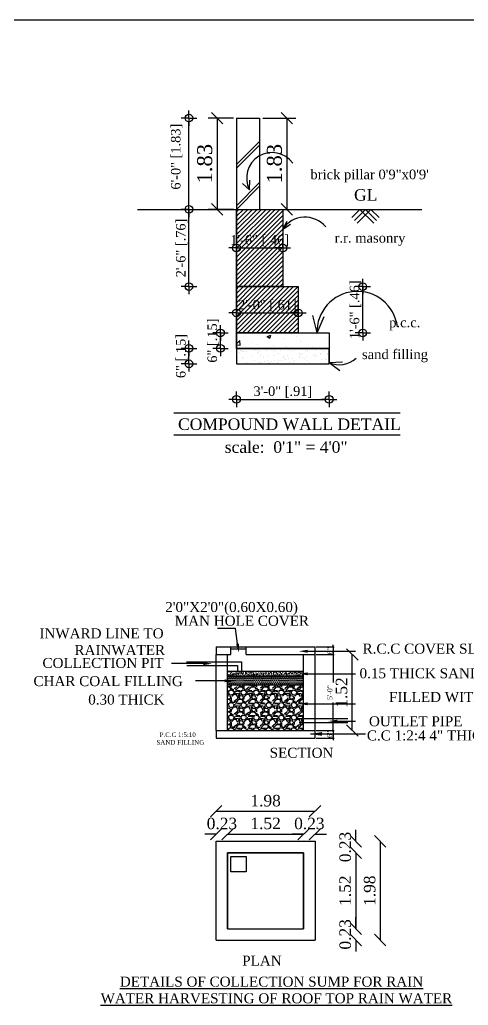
# Model space of a CAD drawing. Header units: metres. Extents: x 2 to 142, y 1 to 82.
# Drawn here: x 31.7 to 40.67, y 62.39 to 82.11 of the extents above; entities that cross this region are included whole.
import ezdxf
from ezdxf import colors
from ezdxf.entities.mleader import LeaderData, LeaderLine
from ezdxf.enums import TextEntityAlignment as Align
from ezdxf.math import Vec2, Vec3

# ---------------------------------------------------------------- set-up
doc = ezdxf.new("R2010")
doc.units = ezdxf.units.M
doc.header["$MEASUREMENT"] = 0
doc.layers.add('COMPOUNDWALL', color=1, linetype='Continuous', lineweight=30)
doc.layers.add('RWH', color=130, linetype='Continuous', lineweight=30)
doc.styles.get("Standard").update_dxf_attribs({"font": 'BOOKOS.TTF'})
doc.dimstyles.new('M', dxfattribs={"dimtxt": 0.3, "dimasz": 0.23, "dimexe": 0.18, "dimexo": 0.0625, "dimgap": 0.09, "dimtad": 1, "dimzin": 0, "dimdsep": 46, "dimtxsty": 'Standard', "dimblk": 'OBLIQUE', "dimcen": 0.09, "dimclrd": 256, "dimclre": 256, "dimclrt": 256, "dimadec": 0, "dimazin": 0, "dimtfac": 1, "dimtix": 1, "dimtofl": 0, "dimtmove": 0, "dimatfit": 3, "dimfxl": 0, "dimtolj": 1, "dimtzin": 0, "dimarcsym": 0})
doc.dimstyles.get("Standard").update_dxf_attribs({"dimtxt": 0.23, "dimasz": 0.23, "dimexe": 0.18, "dimexo": 0.0625, "dimgap": 0.09, "dimtad": 1, "dimzin": 0, "dimdsep": 46, "dimtxsty": 'Standard', "dimblk": 'OBLIQUE', "dimcen": 0.09, "dimse1": 1, "dimse2": 1, "dimclrd": 256, "dimclre": 256, "dimclrt": 256, "dimadec": 0, "dimazin": 0, "dimtfac": 1, "dimtix": 1, "dimtofl": 0, "dimtmove": 0, "dimatfit": 3, "dimfxl": 0, "dimtolj": 1, "dimtzin": 0, "dimarcsym": 0})

# ---------------------------------------------------------------- blocks, each defined once
blk = doc.blocks.new('_Oblique')
at = {"color": 0, "linetype": 'ByBlock', "lineweight": -2}
blk.add_line((-0.5, -0.5), (0.5, 0.5), dxfattribs=at)
blk = doc.blocks.new('*D9')
at = {"layer": 'COMPOUNDWALL', "color": 1, "lineweight": -2}
for p, q in [((36.56, 80.143), (37.219, 80.143)), ((37.039, 80.143), (37.039, 78.316)), ((36.56, 78.316), (37.219, 78.316))]:
    blk.add_line(p, q, dxfattribs=at)
at = {"layer": 'Defpoints', "color": 0}
for p in [(36.497, 80.143, -1404.581), (36.497, 78.316, -1404.581), (37.039, 78.316)]:
    blk.add_point(p, dxfattribs=at)
at = {"layer": 'COMPOUNDWALL', "color": 1, "lineweight": -2, "xscale": 0.23, "yscale": 0.23, "zscale": 0.23}
for p, rotation in [((37.039, 80.143), 90), ((37.039, 78.316), 270)]:
    blk.add_blockref('_Oblique', p, dxfattribs=dict(at, rotation=rotation))
at = {"layer": 'COMPOUNDWALL', "color": 1, "insert": (36.794, 79.23), "char_height": 0.3, "attachment_point": 5, "rotation": 90}
blk.add_mtext('\\A1;1.83', dxfattribs=at)
blk = doc.blocks.new('*D2')
at = {"layer": 'COMPOUNDWALL', "color": 2, "lineweight": -2}
for p, q in [((35.971, 80.143), (35.466, 80.143)), ((35.646, 80.143), (35.646, 78.316)), ((35.971, 78.316), (35.466, 78.316))]:
    blk.add_line(p, q, dxfattribs=at)
at = {"layer": 'Defpoints', "color": 0}
for p in [(36.033, 80.143, -1404.581), (35.646, 78.316), (36.033, 78.316, -1404.581)]:
    blk.add_point(p, dxfattribs=at)
at = {"layer": 'COMPOUNDWALL', "color": 2, "lineweight": -2, "xscale": 0.23, "yscale": 0.23, "zscale": 0.23}
for p, rotation in [((35.646, 80.143), 90), ((35.646, 78.316), 270)]:
    blk.add_blockref('_Oblique', p, dxfattribs=dict(at, rotation=rotation))
at = {"layer": 'COMPOUNDWALL', "color": 2, "insert": (35.4, 79.23), "char_height": 0.3, "attachment_point": 5, "rotation": 90}
blk.add_mtext('\\A1;1.83', dxfattribs=at)
blk = doc.blocks.new('*D5')
at = {"layer": 'Defpoints', "color": 0}
for p in [(37.376, 69.408), (38.35, 69.408), (37.376, 67.884)]:
    blk.add_point(p, dxfattribs=at)
at = {"layer": 'RWH', "lineweight": -2}
blk.add_line((38.35, 67.884), (38.35, 69.408), dxfattribs=at)
at = {"layer": 'RWH', "lineweight": -2, "xscale": 0.23, "yscale": 0.23, "zscale": 0.23}
for p, rotation in [((38.35, 69.408), 90), ((38.35, 67.884), 270)]:
    blk.add_blockref('_Oblique', p, dxfattribs=dict(at, rotation=rotation))
at = {"layer": 'RWH', "color": 130, "insert": (38.136, 68.646), "char_height": 0.23, "attachment_point": 5, "rotation": 90}
blk.add_mtext('\\A1;1.52', dxfattribs=at)
blk = doc.blocks.new('*D241')
at = {"lineweight": -2}
for p, q in [((35.628, 65.811), (35.398, 65.811)), ((35.856, 65.811), (36.086, 65.811))]:
    blk.add_line(p, q, dxfattribs=at)
at = {"layer": 'Defpoints', "color": 0}
for p in [(35.856, 65.811), (35.628, 65.439), (35.856, 65.439)]:
    blk.add_point(p, dxfattribs=at)
at = {"lineweight": -2, "xscale": 0.23, "yscale": 0.23, "zscale": 0.23}
blk.add_blockref('_Oblique', (35.628, 65.811), dxfattribs=at)
at = {"lineweight": -2, "xscale": 0.23, "yscale": 0.23, "zscale": 0.23, "rotation": 180}
blk.add_blockref('_Oblique', (35.856, 65.811), dxfattribs=at)
at = {"insert": (35.742, 66.022), "char_height": 0.23, "attachment_point": 5}
blk.add_mtext('\\A1;0.23', dxfattribs=at)
blk = doc.blocks.new('*D242')
at = {"lineweight": -2}
blk.add_line((35.856, 65.811), (37.376, 65.811), dxfattribs=at)
at = {"layer": 'Defpoints', "color": 0}
for p in [(37.376, 65.811), (35.856, 65.439), (37.376, 65.439)]:
    blk.add_point(p, dxfattribs=at)
at = {"lineweight": -2, "xscale": 0.23, "yscale": 0.23, "zscale": 0.23, "rotation": 180}
blk.add_blockref('_Oblique', (35.856, 65.811), dxfattribs=at)
at = {"lineweight": -2, "xscale": 0.23, "yscale": 0.23, "zscale": 0.23}
blk.add_blockref('_Oblique', (37.376, 65.811), dxfattribs=at)
at = {"insert": (36.616, 66.024), "char_height": 0.23, "attachment_point": 5}
blk.add_mtext('\\A1;1.52', dxfattribs=at)
blk = doc.blocks.new('*D243')
at = {"lineweight": -2}
for p, q in [((37.376, 65.811), (37.146, 65.811)), ((37.605, 65.811), (37.835, 65.811))]:
    blk.add_line(p, q, dxfattribs=at)
at = {"layer": 'Defpoints', "color": 0}
for p in [(37.605, 65.811), (37.605, 65.668), (37.376, 65.439)]:
    blk.add_point(p, dxfattribs=at)
at = {"lineweight": -2, "xscale": 0.23, "yscale": 0.23, "zscale": 0.23}
blk.add_blockref('_Oblique', (37.376, 65.811), dxfattribs=at)
at = {"lineweight": -2, "xscale": 0.23, "yscale": 0.23, "zscale": 0.23, "rotation": 180}
blk.add_blockref('_Oblique', (37.605, 65.811), dxfattribs=at)
at = {"insert": (37.491, 66.022), "char_height": 0.23, "attachment_point": 5}
blk.add_mtext('\\A1;0.23', dxfattribs=at)
blk = doc.blocks.new('*D244')
at = {"lineweight": -2}
for p, q in [((38.421, 65.668), (38.421, 65.898)), ((38.421, 65.439), (38.421, 65.209))]:
    blk.add_line(p, q, dxfattribs=at)
at = {"layer": 'Defpoints', "color": 0}
for p in [(37.376, 65.668), (37.376, 65.439), (38.421, 65.439)]:
    blk.add_point(p, dxfattribs=at)
at = {"lineweight": -2, "xscale": 0.23, "yscale": 0.23, "zscale": 0.23}
for p, rotation in [((38.421, 65.668), 270), ((38.421, 65.439), 90)]:
    blk.add_blockref('_Oblique', p, dxfattribs=dict(at, rotation=rotation))
at = {"insert": (38.21, 65.554), "char_height": 0.23, "attachment_point": 5, "rotation": 90}
blk.add_mtext('\\A1;0.23', dxfattribs=at)
blk = doc.blocks.new('*D245')
at = {"lineweight": -2}
blk.add_line((38.421, 65.439), (38.421, 63.919), dxfattribs=at)
at = {"layer": 'Defpoints', "color": 0}
for p in [(37.376, 65.439), (37.376, 63.919), (38.421, 63.919)]:
    blk.add_point(p, dxfattribs=at)
at = {"lineweight": -2, "xscale": 0.23, "yscale": 0.23, "zscale": 0.23}
for p, rotation in [((38.421, 65.439), 90), ((38.421, 63.919), 270)]:
    blk.add_blockref('_Oblique', p, dxfattribs=dict(at, rotation=rotation))
at = {"insert": (38.208, 64.679), "char_height": 0.23, "attachment_point": 5, "rotation": 90}
blk.add_mtext('\\A1;1.52', dxfattribs=at)
blk = doc.blocks.new('*D246')
at = {"lineweight": -2}
for p, q in [((38.421, 63.919), (38.421, 64.149)), ((38.421, 63.691), (38.421, 63.461))]:
    blk.add_line(p, q, dxfattribs=at)
at = {"layer": 'Defpoints', "color": 0}
for p in [(37.376, 63.919), (37.605, 63.691), (38.421, 63.691)]:
    blk.add_point(p, dxfattribs=at)
at = {"lineweight": -2, "xscale": 0.23, "yscale": 0.23, "zscale": 0.23}
for p, rotation in [((38.421, 63.919), 270), ((38.421, 63.691), 90)]:
    blk.add_blockref('_Oblique', p, dxfattribs=dict(at, rotation=rotation))
at = {"insert": (38.21, 63.805), "char_height": 0.23, "attachment_point": 5, "rotation": 90}
blk.add_mtext('\\A1;0.23', dxfattribs=at)
blk = doc.blocks.new('*D247')
at = {"lineweight": -2}
blk.add_line((38.908, 65.668), (38.908, 63.691), dxfattribs=at)
at = {"layer": 'Defpoints', "color": 0}
for p in [(37.605, 65.668), (37.605, 63.691), (38.908, 63.691)]:
    blk.add_point(p, dxfattribs=at)
at = {"lineweight": -2, "xscale": 0.23, "yscale": 0.23, "zscale": 0.23}
for p, rotation in [((38.908, 65.668), 90), ((38.908, 63.691), 270)]:
    blk.add_blockref('_Oblique', p, dxfattribs=dict(at, rotation=rotation))
at = {"insert": (38.699, 64.679), "char_height": 0.23, "attachment_point": 5, "rotation": 90}
blk.add_mtext('\\A1;1.98', dxfattribs=at)
blk = doc.blocks.new('*D248')
at = {"lineweight": -2}
blk.add_line((35.628, 66.27), (37.605, 66.27), dxfattribs=at)
at = {"layer": 'Defpoints', "color": 0}
for p in [(37.605, 66.27), (35.628, 65.668), (37.605, 65.668)]:
    blk.add_point(p, dxfattribs=at)
at = {"lineweight": -2, "xscale": 0.23, "yscale": 0.23, "zscale": 0.23, "rotation": 180}
blk.add_blockref('_Oblique', (35.628, 66.27), dxfattribs=at)
at = {"lineweight": -2, "xscale": 0.23, "yscale": 0.23, "zscale": 0.23}
blk.add_blockref('_Oblique', (37.605, 66.27), dxfattribs=at)
at = {"insert": (36.616, 66.479), "char_height": 0.23, "attachment_point": 5}
blk.add_mtext('\\A1;1.98', dxfattribs=at)

msp = doc.modelspace()

# ---------------------------------------------------------------- hatches: boundary and pattern name
at = {"ltscale": 0.006}
h = msp.add_hatch(dxfattribs=at)
h.set_pattern_fill('AR-SAND', color=256, scale=0.025, style=0)
h.set_pattern_definition([(37.5, (-2.396428, -0.50863), (-0.001574834, 0.048170594), [0, -0.038, 0, -0.0425, 0, -0.040625]), (7.5, (-2.39643, -0.50863), (0.04424442, 0.07055365), [0, -0.0205, 0, -0.03425, 0, -0.013125]), (327.5, (-2.427178, -0.50863), (0.077853547, 0.000141476), [0, -0.0125, 0, -0.045, 0, -0.05875]), (317.5, (-2.42718, -0.50863), (0.075153165, 0.02194189), [0, -0.00625, 0, -0.0295, 0, -0.03375])])
h.paths.add_polyline_path([(37.376, 69.07), (35.856, 69.07), (35.856, 68.979), (37.376, 68.979)])
h = msp.add_hatch(dxfattribs=at)
h.set_pattern_fill('TRIANG', color=256, scale=0.104683, style=0)
h.set_pattern_definition([(60, (1648.378933, -417.75255), (-0.0196281191, 0.0339968996), [0.01962811915, -0.01962811915]), (120, (1648.378933, -417.75255), (-0.0392562383, 2e-11), [0.01962811915, -0.01962811915]), (0, (1648.36912, -417.73555), (0.01962811915, 0.0339968996), [0.01962811915, -0.01962811915])])
h.paths.add_polyline_path([(37.376, 68.979), (35.856, 68.979), (35.856, 68.797), (37.376, 68.797)])
h = msp.add_hatch(dxfattribs=at)
h.set_pattern_fill('GRAVEL', color=256, scale=0.25124, style=0)
h.set_pattern_definition([(228.0128, (1648.559825, -417.501309), (-2.00991895724, -2.26115966363), [0.033800815, -3.346286673]), (184.9697, (1648.537214, -417.526433), (3.01487936627, 0.25123774115), [0.05800326, -5.742320887]), (132.5104, (1648.479428, -417.531457), (2.51239691982, -2.76364135614), [0.040898845, -4.048990674]), (267.2737, (1648.381445, -417.594267), (0.25123892467, 5.02479857759), [0.05282018, -5.229196755]), (292.8337, (1648.378933, -417.647028), (-1.25620211451, 3.01487820058), [0.051794367, -5.127649345]), (357.2737, (1648.399032, -417.694763), (-5.02479857759, 0.25123892467), [0.05282018, -5.229196755]), (37.6942, (1648.451792, -417.697276), (-3.266120872776, -2.512396841134), [0.069851985, -6.915341003]), (72.2553, (1648.507065, -417.654565), (1.75868218024, 5.527277406967), [0.065947465, -6.528801344]), (121.4296, (1648.527164, -417.591755), (-2.00992147015, 3.26611778023), [0.052999062, -5.246912938]), (175.2364, (1648.499528, -417.546532), (2.76363941467, -0.25123779784), [0.060506614, -2.964822813]), (222.3974, (1648.43923, -417.541507), (-3.014880948972, -2.7636371876), [0.078248172, -7.746574828]), (138.8141, (1648.630172, -417.59678), (-1.75868021657, 1.50743887605), [0.026707055, -2.64400978]), (171.4692, (1648.610073, -417.579193), (3.26611859634, -0.50248183767), [0.05081001, -5.030202926]), (225, (1648.55983, -417.57166), (-1e-16, -0.251240003), [0.0355306, -0.319776167]), (203.1986, (1648.54224, -417.541507), (1.2561995582, 0.5024801833), [0.01913393, -1.89425231]), (291.8014, (1648.52465, -417.549044), (-0.2512399027, 0.7537198441), [0.027059294, -1.325909158]), (30.9638, (1648.5347, -417.57417), (0.7537192786, 0.5024804743), [0.04394915, -1.421018795]), (161.5651, (1648.57239, -417.55156), (0.5024799595, -0.251239524), [0.03177959, -0.7627109]), (16.3895, (1648.378933, -417.549044), (2.51239980407, 0.75371794394), [0.044519715, -4.407463065]), (70.3462, (1648.421643, -417.536482), (-1.00495850665, -2.76363971346), [0.03734958, -3.697600485]), (293.1986, (1648.572387, -417.50131), (-0.5024801833, 1.2561995582), [0.03826761, -1.87511863]), (343.6105, (1648.587462, -417.536482), (-2.51239980407, 0.75371794394), [0.044519715, -4.407463065]), (339.444, (1648.378933, -417.704813), (-1.2562000893, 0.5024788445), [0.04293188, -2.103663047]), (294.7751, (1648.419131, -417.719887), (-1.2561976635, 2.76364003662), [0.03597203, -3.561236247]), (66.8014, (1648.5749, -417.75255), (0.5024801833, 1.2561995582), [0.03826761, -1.87511863]), (17.354, (1648.589974, -417.717375), (-3.26611953454, -1.00495831944), [0.0421156, -4.169433084]), (69.444, (1648.451792, -417.75255), (-0.5024788445, -1.2562000893), [0.02146594, -2.125128986]), (101.3099, (1648.559825, -417.75255), (-0.2512393303, 1.0049598897), [0.012810724, -1.26826643]), (165.9638, (1648.55731, -417.739987), (0.7537199127, -0.251239437), [0.051794367, -0.984094225]), (186.009, (1648.507065, -417.727425), (2.51239918916, 0.2512397537), [0.047999388, -4.7519326]), (303.6901, (1648.5347, -417.59678), (-0.2512402605, 0.5024797392), [0.036234324, -0.86962404]), (353.1572, (1648.5548, -417.626929), (4.27107856854, -0.502481859746), [0.063260706, -6.262799063]), (60.9454, (1648.61761, -417.634466), (-1.00495970753, -1.75867957284), [0.025866658, -2.560806653]), (90, (1648.63017, -417.61185), (-0.251239925, 0.251239925), [0.015074396, -0.23616553]), (120.2564, (1648.50204, -417.719887), (1.00495841606, -1.75868009323), [0.034903255, -3.455433336]), (48.0128, (1648.484453, -417.689739), (2.00991895724, 2.26115966363), [0.06760163, -3.312485858]), (0, (1648.52968, -417.6395), (0.251239925, 0.251239925), [0.06532238, -0.185917545]), (325.3048, (1648.594999, -417.63949), (-2.51239780937, 1.75868163929), [0.03972455, -3.93272739]), (254.0546, (1648.62766, -417.662102), (-0.25123989736, -1.0049597325), [0.036581036, -1.792473256]), (207.646, (1648.61761, -417.697276), (-4.773557524904, -2.5124011896), [0.059560193, -5.89646889]), (175.4261, (1648.56485, -417.724912), (-3.266119167533, 0.25123861902), [0.063010722, -6.238054694])])
h.paths.add_polyline_path([(37.376, 68.797), (35.856, 68.797), (35.856, 67.891), (37.376, 67.891)])

# ---------------------------------------------------------------- linework, layer by layer
at = {"color": 2}
msp.add_line((2.246, 82.112), (142.246, 82.112), dxfattribs=at)
for p, q in [((35.082, 80.143), (35.082, 80.298)), ((35.082, 80.143), (34.928, 80.143)), ((35.082, 80.143), (35.237, 80.143)), ((35.082, 80.143), (35.082, 79.989)), ((36.033, 80.143), (36.033, 75.225)), ((36.033, 80.143), (36.497, 80.143)), ((36.497, 80.143), (36.497, 78.316)), ((35.082, 78.394), (35.082, 80.066)), ((36.033, 79.213), (36.497, 79.677)), ((36.033, 79.14), (36.497, 79.604)), ((36.033, 78.389), (36.497, 78.853)), ((36.033, 78.316), (36.497, 78.78)), ((36.294, 78.709), (36.153, 78.835)), ((36.294, 78.709), (36.303, 78.898)), ((34.053, 78.316), (39.743, 78.316)), ((35.082, 78.316), (34.928, 78.316)), ((35.082, 78.316), (34.928, 78.316)), ((35.082, 78.394), (35.082, 78.471)), ((35.082, 78.316), (35.082, 78.471)), ((35.082, 78.316), (35.082, 78.471)), ((35.082, 76.771), (35.082, 78.316)), ((35.082, 78.316), (35.082, 78.162)), ((35.082, 78.316), (35.237, 78.316)), ((35.082, 78.316), (35.082, 78.162)), ((35.082, 78.316), (35.237, 78.316)), ((36.033, 76.771), (36.033, 78.316)), ((36.033, 78.316), (36.961, 78.316)), ((36.033, 77.45), (36.9, 78.316)), ((36.033, 77.541), (36.809, 78.316)), ((36.033, 77.632), (36.718, 78.316)), ((36.033, 77.723), (36.627, 78.316)), ((36.033, 77.814), (36.535, 78.316)), ((36.033, 77.905), (36.444, 78.316)), ((36.033, 77.996), (36.353, 78.316)), ((36.033, 78.087), (36.262, 78.316)), ((36.033, 78.178), (36.171, 78.316)), ((36.033, 78.27), (36.08, 78.316)), ((36.961, 78.316), (36.961, 76.771)), ((36.961, 78.316), (36.961, 76.771)), ((38.503, 78.316), (38.338, 78.151)), ((38.611, 78.315), (38.392, 78.096)), ((38.722, 78.316), (38.447, 78.042)), ((38.503, 78.316), (38.778, 78.042)), ((38.614, 78.315), (38.832, 78.096)), ((38.722, 78.316), (38.887, 78.151)), ((36.033, 77.359), (36.961, 78.286)), ((36.033, 77.268), (36.961, 78.195)), ((36.033, 77.177), (36.961, 78.104)), ((36.033, 77.086), (36.961, 78.013)), ((36.033, 76.995), (36.961, 77.922)), ((36.961, 77.922), (37.047, 78.083)), ((36.961, 77.922), (37.116, 78.019)), ((36.033, 76.904), (36.961, 77.831)), ((36.033, 76.812), (36.961, 77.74)), ((35.956, 77.543), (35.879, 77.543)), ((36.033, 77.543), (35.879, 77.543)), ((36.033, 77.543), (36.033, 77.698)), ((36.033, 77.543), (36.961, 77.543)), ((36.033, 77.543), (36.188, 77.543)), ((36.033, 77.543), (36.033, 77.389)), ((36.083, 76.771), (36.961, 77.649)), ((36.174, 76.771), (36.961, 77.558)), ((36.961, 77.543), (36.806, 77.543)), ((36.961, 77.543), (36.961, 77.698)), ((36.961, 77.543), (37.115, 77.543)), ((36.961, 77.543), (36.961, 77.389)), ((37.038, 77.543), (37.115, 77.543)), ((36.265, 76.771), (36.961, 77.467)), ((36.356, 76.771), (36.961, 77.375)), ((36.447, 76.771), (36.961, 77.284)), ((36.538, 76.771), (36.961, 77.193)), ((36.629, 76.771), (36.961, 77.102)), ((36.72, 76.771), (36.961, 77.011)), ((35.082, 76.771), (34.928, 76.771)), ((35.082, 76.771), (35.082, 76.925)), ((35.082, 76.771), (35.237, 76.771)), ((35.082, 76.771), (35.082, 76.616)), ((36.961, 76.771), (36.033, 76.771)), ((36.033, 76.771), (37.27, 76.771)), ((36.033, 75.843), (36.033, 76.771)), ((36.033, 75.902), (36.902, 76.771)), ((36.033, 75.993), (36.811, 76.771)), ((36.033, 76.084), (36.72, 76.771)), ((36.033, 76.175), (36.629, 76.771)), ((36.033, 76.266), (36.538, 76.771)), ((36.033, 76.357), (36.447, 76.771)), ((36.033, 76.448), (36.356, 76.771)), ((36.033, 76.539), (36.265, 76.771)), ((36.033, 76.63), (36.174, 76.771)), ((36.033, 76.721), (36.083, 76.771)), ((36.033, 76.771), (37.27, 76.771)), ((36.066, 75.843), (36.994, 76.771)), ((36.157, 75.843), (37.085, 76.771)), ((36.248, 75.843), (37.176, 76.771)), ((36.339, 75.843), (37.267, 76.771)), ((36.811, 76.771), (36.961, 76.92)), ((36.902, 76.771), (36.961, 76.829)), ((37.27, 76.771), (37.27, 75.843)), ((37.27, 76.771), (37.27, 75.843)), ((38.559, 76.771), (38.404, 76.771)), ((38.559, 76.848), (38.559, 76.925)), ((38.559, 76.771), (38.559, 76.925)), ((38.559, 75.843), (38.559, 76.771)), ((38.559, 76.771), (38.559, 76.616)), ((38.559, 76.771), (38.713, 76.771)), ((35.082, 76.693), (35.082, 76.616)), ((36.431, 75.843), (37.27, 76.683)), ((36.522, 75.843), (37.27, 76.592)), ((36.033, 76.244), (36.033, 76.399)), ((36.613, 75.843), (37.27, 76.501)), ((36.704, 75.843), (37.27, 76.41)), ((37.27, 76.244), (37.27, 76.399)), ((35.956, 76.244), (35.879, 76.244)), ((36.033, 76.244), (35.879, 76.244)), ((36.033, 76.244), (37.27, 76.244)), ((36.033, 76.244), (36.188, 76.244)), ((36.033, 76.244), (36.033, 76.089)), ((36.795, 75.843), (37.27, 76.319)), ((36.886, 75.843), (37.27, 76.227)), ((37.27, 76.244), (37.115, 76.244)), ((37.27, 76.244), (37.424, 76.244)), ((37.27, 76.244), (37.27, 76.089)), ((37.347, 76.244), (37.424, 76.244)), ((37.644, 75.843), (37.558, 76.19)), ((37.644, 75.843), (37.789, 76.17)), ((35.713, 75.921), (35.713, 75.998)), ((35.713, 75.843), (35.713, 75.998)), ((36.977, 75.843), (37.27, 76.136)), ((37.068, 75.843), (37.27, 76.045)), ((37.159, 75.843), (37.27, 75.954)), ((38.559, 75.843), (38.559, 75.998)), ((35.713, 75.843), (35.558, 75.843)), ((35.713, 75.534), (35.713, 75.843)), ((35.713, 75.843), (35.713, 75.689)), ((35.713, 75.843), (35.867, 75.843)), ((36.033, 75.843), (37.888, 75.843)), ((36.033, 75.843), (37.888, 75.843)), ((36.033, 75.534), (36.033, 75.843)), ((37.27, 75.843), (36.033, 75.843)), ((36.65, 75.771), (36.722, 75.799)), ((36.65, 75.771), (36.701, 75.736)), ((36.701, 75.736), (36.722, 75.798)), ((37.238, 75.763), (37.238, 75.763)), ((37.25, 75.843), (37.27, 75.863)), ((37.628, 75.814), (37.628, 75.814)), ((37.888, 75.843), (37.888, 75.534)), ((37.888, 75.843), (37.888, 75.225)), ((38.559, 75.843), (38.404, 75.843)), ((38.559, 75.843), (38.713, 75.843)), ((38.559, 75.843), (38.559, 75.689)), ((38.559, 75.766), (38.559, 75.689)), ((35.082, 75.612), (35.082, 75.689)), ((35.082, 75.534), (35.082, 75.689)), ((35.713, 75.534), (35.713, 75.689)), ((36.033, 75.626), (36.099, 75.694)), ((36.033, 75.608), (36.11, 75.596)), ((36.11, 75.596), (36.099, 75.694)), ((36.329, 75.643), (36.329, 75.643)), ((36.462, 75.603), (36.462, 75.603)), ((36.782, 75.594), (36.782, 75.594)), ((36.98, 75.729), (36.98, 75.729)), ((37.012, 75.58), (37.012, 75.58)), ((37.311, 75.667), (37.311, 75.667)), ((37.562, 75.557), (37.562, 75.557)), ((37.832, 75.733), (37.832, 75.733)), ((35.082, 75.534), (34.928, 75.534)), ((35.082, 75.225), (35.082, 75.534)), ((35.082, 75.534), (35.082, 75.38)), ((35.082, 75.534), (35.237, 75.534)), ((35.082, 75.225), (35.082, 75.38)), ((35.713, 75.534), (35.558, 75.534)), ((35.713, 75.534), (35.867, 75.534)), ((35.713, 75.534), (35.713, 75.38)), ((35.713, 75.457), (35.713, 75.38)), ((36.033, 75.534), (37.888, 75.534)), ((37.888, 75.534), (36.033, 75.534)), ((36.033, 75.534), (36.033, 75.225)), ((37.888, 75.534), (36.033, 75.534)), ((36.043, 75.451), (36.043, 75.451)), ((36.092, 75.461), (36.092, 75.461)), ((36.109, 75.483), (36.109, 75.483)), ((36.13, 75.499), (36.13, 75.499)), ((36.145, 75.357), (36.145, 75.357)), ((36.146, 75.468), (36.146, 75.468)), ((36.173, 75.471), (36.173, 75.471)), ((36.23, 75.479), (36.23, 75.479)), ((36.33, 75.372), (36.33, 75.372)), ((36.37, 75.498), (36.37, 75.498)), ((36.423, 75.505), (36.423, 75.505)), ((36.451, 75.5), (36.451, 75.5)), ((36.455, 75.448), (36.455, 75.448)), ((36.474, 75.43), (36.474, 75.43)), ((36.494, 75.472), (36.494, 75.472)), ((36.507, 75.516), (36.507, 75.516)), ((36.518, 75.389), (36.518, 75.389)), ((36.642, 75.485), (36.642, 75.485)), ((36.647, 75.534), (36.647, 75.534)), ((36.65, 75.372), (36.65, 75.372)), ((36.771, 75.5), (36.771, 75.5)), ((36.784, 75.521), (36.784, 75.521)), ((36.788, 75.393), (36.788, 75.393)), ((36.815, 75.473), (36.815, 75.473)), ((36.873, 75.439), (36.873, 75.439)), ((36.921, 75.495), (36.921, 75.495)), ((36.971, 75.373), (36.971, 75.373)), ((37.051, 75.392), (37.051, 75.392)), ((37.092, 75.501), (37.092, 75.501)), ((37.136, 75.473), (37.136, 75.473)), ((37.183, 75.529), (37.183, 75.529)), ((37.19, 75.498), (37.19, 75.498)), ((37.286, 75.435), (37.286, 75.435)), ((37.292, 75.373), (37.292, 75.373)), ((37.305, 75.418), (37.305, 75.418)), ((37.33, 75.402), (37.33, 75.402)), ((37.35, 75.36), (37.35, 75.36)), ((37.413, 75.501), (37.413, 75.501)), ((37.434, 75.371), (37.434, 75.371)), ((37.454, 75.497), (37.454, 75.497)), ((37.457, 75.474), (37.457, 75.474)), ((37.574, 75.389), (37.574, 75.389)), ((37.595, 75.525), (37.595, 75.525)), ((37.599, 75.405), (37.599, 75.405)), ((37.613, 75.374), (37.613, 75.374)), ((37.614, 75.508), (37.614, 75.508)), ((37.628, 75.397), (37.628, 75.397)), ((37.704, 75.426), (37.704, 75.426)), ((37.711, 75.408), (37.711, 75.408)), ((37.732, 75.507), (37.732, 75.507)), ((37.734, 75.502), (37.734, 75.502)), ((37.777, 75.474), (37.777, 75.474)), ((37.851, 75.426), (37.851, 75.426)), ((37.863, 75.404), (37.863, 75.404)), ((37.888, 75.225), (37.888, 75.534)), ((35.082, 75.225), (34.928, 75.225)), ((35.082, 75.225), (35.237, 75.225)), ((35.082, 75.225), (35.082, 75.071)), ((36.033, 75.225), (37.888, 75.225)), ((36.033, 75.225), (37.888, 75.225)), ((36.164, 75.34), (36.164, 75.34)), ((36.213, 75.241), (36.213, 75.241)), ((36.254, 75.258), (36.254, 75.258)), ((36.385, 75.288), (36.385, 75.288)), ((36.465, 75.243), (36.465, 75.243)), ((36.518, 75.251), (36.518, 75.251)), ((36.534, 75.242), (36.534, 75.242)), ((36.564, 75.348), (36.564, 75.348)), ((36.602, 75.262), (36.602, 75.262)), ((36.649, 75.286), (36.649, 75.286)), ((36.666, 75.254), (36.666, 75.254)), ((36.685, 75.237), (36.685, 75.237)), ((36.742, 75.28), (36.742, 75.28)), ((36.796, 75.287), (36.796, 75.287)), ((36.855, 75.242), (36.855, 75.242)), ((36.879, 75.298), (36.879, 75.298)), ((36.927, 75.296), (36.927, 75.296)), ((36.976, 75.345), (36.976, 75.345)), ((36.995, 75.327), (36.995, 75.327)), ((37.019, 75.316), (37.019, 75.316)), ((37.073, 75.324), (37.073, 75.324)), ((37.084, 75.245), (37.084, 75.245)), ((37.157, 75.335), (37.157, 75.335)), ((37.176, 75.243), (37.176, 75.243)), ((37.197, 75.3), (37.197, 75.3)), ((37.297, 75.353), (37.297, 75.353)), ((37.394, 75.335), (37.394, 75.335)), ((37.46, 75.298), (37.46, 75.298)), ((37.496, 75.243), (37.496, 75.243)), ((37.497, 75.242), (37.497, 75.242)), ((37.739, 75.308), (37.739, 75.308)), ((37.806, 75.332), (37.806, 75.332)), ((37.817, 75.244), (37.817, 75.244)), ((37.825, 75.315), (37.825, 75.315)), ((37.888, 75.25), (38.151, 75.266)), ((37.888, 75.25), (38.1, 75.094)), ((35.082, 75.148), (35.082, 75.071)), ((36.033, 74.513), (36.033, 74.668)), ((37.888, 74.513), (37.888, 74.668)), ((36.033, 74.513), (35.879, 74.513)), ((36.033, 74.513), (36.188, 74.513)), ((36.033, 74.513), (36.033, 74.359)), ((36.111, 74.513), (37.811, 74.513)), ((37.888, 74.513), (37.733, 74.513)), ((37.888, 74.513), (38.043, 74.513)), ((37.888, 74.513), (37.888, 74.359)), ((34.781, 74.244), (39.305, 74.244)), ((34.781, 73.803), (39.305, 73.803)), ((35.628, 69.56), (35.923, 69.56)), ((35.628, 69.56), (35.628, 69.408)), ((35.923, 69.408), (35.923, 69.56)), ((35.923, 69.56), (36.228, 69.56)), ((35.923, 69.522), (36.228, 69.522)), ((36.228, 69.56), (37.605, 69.56)), ((36.228, 69.408), (36.228, 69.56)), ((37.605, 69.408), (37.605, 69.56)), ((37.63, 69.56), (37.99, 69.56)), ((37.965, 69.56), (37.965, 69.599)), ((37.965, 69.56), (37.965, 69.408)), ((35.628, 69.408), (35.923, 69.408)), ((35.628, 67.884), (35.628, 69.408)), ((35.856, 67.884), (35.856, 69.408)), ((36.228, 69.408), (37.605, 69.408)), ((37.376, 67.884), (37.376, 69.408)), ((37.605, 67.884), (37.605, 69.408)), ((37.63, 69.408), (37.99, 69.408)), ((37.63, 69.408), (37.99, 69.408)), ((37.965, 69.433), (37.965, 68.847)), ((37.965, 69.408), (37.965, 69.37)), ((37.965, 67.859), (37.965, 68.446)), ((35.628, 67.884), (37.605, 67.884)), ((35.628, 67.884), (35.628, 67.732)), ((37.605, 67.732), (37.605, 67.884)), ((37.63, 67.884), (37.99, 67.884)), ((37.63, 67.884), (37.99, 67.884)), ((37.965, 67.884), (37.965, 67.922)), ((37.965, 67.884), (37.965, 67.732)), ((35.628, 67.732), (37.605, 67.732)), ((37.63, 67.732), (37.99, 67.732)), ((37.965, 67.732), (37.965, 67.694)), ((35.628, 63.691), (35.628, 65.668)), ((35.628, 65.668), (37.605, 65.668)), ((37.605, 65.668), (37.605, 63.691)), ((35.856, 63.919), (35.856, 65.439)), ((35.856, 65.439), (37.376, 65.439)), ((35.923, 65.361), (36.228, 65.361)), ((35.923, 65.056), (35.923, 65.361)), ((36.228, 65.361), (36.228, 65.056)), ((37.376, 65.439), (37.376, 63.919)), ((36.228, 65.056), (35.923, 65.056)), ((35.856, 63.919), (37.376, 63.919)), ((35.628, 63.691), (37.605, 63.691))]:
    msp.add_line(p, q)
at = {"ltscale": 0.006}
for p, q in [((35.034, 69.26), (36.132, 69.26)), ((36.132, 69.26), (36.132, 69.052)), ((35.038, 69.185), (36.056, 69.185)), ((35.856, 69.07), (37.376, 69.07)), ((36.056, 69.185), (36.056, 69.052)), ((35.856, 68.979), (37.376, 68.979)), ((35.856, 68.797), (37.376, 68.797)), ((37.285, 68.123), (38.262, 68.123)), ((37.288, 68.047), (38.262, 68.047))]:
    msp.add_line(p, q, dxfattribs=at)
at = {"linetype": 'ByBlock', "const_width": 0.00571}
for points in [[(37.946, 69.58), (37.984, 69.541)], [(37.984, 69.389), (37.946, 69.427)], [(37.984, 69.389), (37.946, 69.427)], [(37.946, 67.903), (37.984, 67.865)], [(37.946, 67.903), (37.984, 67.865)], [(37.984, 67.713), (37.946, 67.751)]]:
    msp.add_lwpolyline(points, dxfattribs=at)
for centre in [(35.082, 80.143), (35.082, 78.316), (35.082, 78.316), (36.033, 77.543), (36.961, 77.543), (35.082, 76.771), (38.559, 76.771), (36.033, 76.244), (37.27, 76.244), (35.713, 75.843), (38.559, 75.843), (35.082, 75.534), (35.713, 75.534), (35.082, 75.225), (36.033, 74.513), (37.888, 74.513)]:
    msp.add_circle(centre, 0.0773)
for centre, radius, start, end in [((36.744, 78.945), 0.508, 35.5788, 207.6345), ((37.405, 77.626), 0.534, 39.3348, 146.3964), ((38.09, 75.706), 0.499, 246.1266, 312.3761)]:
    msp.add_arc(centre, radius, start, end)
at = {"linetype": 'ByBlock'}
msp.add_arc((38.451, 75.867), 0.807, 7.0957, 182.1705, dxfattribs=at)
for p in [(36.033, 78.316), (36.033, 76.771)]:
    msp.add_point(p, dxfattribs=at)
at = {"layer": 'RWH', "color": 130}
msp.add_lwpolyline([(37.376, 65.439), (35.854, 65.439), (35.854, 63.917), (37.376, 63.917)], close=True, dxfattribs=at)

# ---------------------------------------------------------------- texts
at = {"linetype": 'ByBlock'}
for s, height, p in [('brick pillar 0\'9"x0\'9\'', 0.19318, (38.696, 78.99)), ('r.r. masonry', 0.19318, (38.704, 77.715)), ('p.c.c.', 0.1932, (39.4, 76.021)), ('sand filling', 0.19318, (39.204, 75.391)), ('scale:  0\'1" = 4\'0"', 0.23182, (37.027, 73.563))]:
    msp.add_text(s, height=height, dxfattribs=at).set_placement(p, align=Align.MIDDLE)
msp.add_text('GL', height=0.2318).set_placement((38.618, 78.605), align=Align.MIDDLE)
for s, height, p in [('COMPOUND WALL DETAIL', 0.23182, (34.864, 73.9)), ('2\'0"X2\'0"(0.60X0.60)', 0.2, (34.608, 70.257)), ('MAN HOLE COVER', 0.2, (34.799, 69.981)), ('INWARD LINE TO', 0.2, (32.092, 69.73)), ('RAINWATER', 0.2, (32.793, 69.396)), ('COLLECTION PIT', 0.2, (32.153, 69.138)), ('CHAR COAL FILLING', 0.2, (31.973, 68.774)), ('0.30 THICK', 0.2, (33.068, 68.405)), ('SAND FILLING', 0.0912, (34.433, 67.602)), ('P.C.C 1:5:10', 0.0912, (34.496, 67.756))]:
    msp.add_text(s, height=height).set_placement(p)
at = {"ltscale": 50}
for s, p in [('SECTION', (36.697, 67.34)), ('PLAN', (36.148, 63.179))]:
    msp.add_text(s, height=0.2, dxfattribs=at).set_placement(p)
at = {"attachment_point": 5, "rotation": 90}
for s, insert, char_height in [('\\A1;6\'-0" [1.83]', (34.837, 79.371), 0.19021), ('\\A1;2\'-6" [.76]', (34.938, 77.543), 0.19021), ('\\A1;1\'-6" [.46]', (38.414, 76.307), 0.19021), ('\\A1;6" [.15]', (35.568, 75.689), 0.19021), ('\\A1;6" [.15]', (34.938, 75.38), 0.19021), ('\\A1;6"', (37.9, 69.484), 0.1016), ('\\A1;5\'-0"', (37.9, 68.646), 0.1016), ('\\A1;6"', (37.9, 67.808), 0.1016)]:
    msp.add_mtext(s, dxfattribs=dict(at, insert=insert, char_height=char_height))
at = {"char_height": 0.19021, "attachment_point": 5}
for s, insert in [('\\A1;1\'-6" [.46]', (36.497, 77.688)), ('\\A1;2\'-0" [.61]', (36.652, 76.389)), ('\\A1;3\'-0" [.91]', (36.961, 74.658))]:
    msp.add_mtext(s, dxfattribs=dict(at, insert=insert))
at = {"ltscale": 0.006, "char_height": 0.2}
for s, insert, width, attachment_point in [('R.C.C COVER SLAB', (38.556, 69.624), 45.18896, 1), ('0.15 THICK SAND FILLING', (38.495, 69.131), 45.18896, 1), ('FILLED WITH  40-70mm %%C PEBBLES', (43.976, 68.656), 6.57116, 3), ('OUTLET PIPE', (38.683, 68.171), 45.18896, 1), ('C.C 1:2:4 4" THICK', (38.642, 67.887), 45.18896, 1)]:
    msp.add_mtext(s, dxfattribs=dict(at, insert=insert, width=width, attachment_point=attachment_point))
at = {"ltscale": 50, "insert": (33.277, 62.959), "char_height": 0.2, "width": 7.42238, "attachment_point": 1}
msp.add_mtext('{\\W5.6016;\\L \\W1;DETAILS OF COLLECTION SUMP FOR RAIN\\P{\\W0.426786; }WATER HARVESTING OF ROOF TOP RAIN WATER }', dxfattribs=at)

# ---------------------------------------------------------------- dimensions: what is measured, and where the dimension line sits
for base, p1, p2, picture, middle in [((37.605, 66.27), (35.628, 65.668), (37.605, 65.668), '*D248', (36.616, 66.479)), ((35.856, 65.811), (35.628, 65.439), (35.856, 65.439), '*D241', (35.742, 66.022))]:
    dim = msp.add_linear_dim(base=base, p1=p1, p2=p2, dimstyle='Standard')
    dim.commit()
    dim.dimension.update_dxf_attribs({"geometry": picture, "text_midpoint": middle})
for base, p1, p2, picture, middle in [((37.376, 65.811), (35.856, 65.439), (37.376, 65.439), '*D242', (36.616, 66.024)), ((37.605, 65.811), (37.376, 65.439), (37.605, 65.668), '*D243', (37.491, 66.022))]:
    dim = msp.add_linear_dim(base=base, p1=p1, p2=p2, dimstyle='Standard', override={"dimtmove": 1})
    dim.commit()
    dim.dimension.update_dxf_attribs({"geometry": picture, "text_midpoint": middle})
for base, p1, p2, picture, middle in [((38.421, 65.439), (37.376, 65.668), (37.376, 65.439), '*D244', (38.21, 65.554)), ((38.908, 63.691), (37.605, 65.668), (37.605, 63.691), '*D247', (38.699, 64.679))]:
    dim = msp.add_linear_dim(base=base, p1=p1, p2=p2, angle=90, dimstyle='Standard')
    dim.commit()
    dim.dimension.update_dxf_attribs({"geometry": picture, "text_midpoint": middle})
for base, p1, p2, picture, middle in [((38.421, 63.919), (37.376, 65.439), (37.376, 63.919), '*D245', (38.208, 64.679)), ((38.421, 63.691), (37.376, 63.919), (37.605, 63.691), '*D246', (38.21, 63.805))]:
    dim = msp.add_linear_dim(base=base, p1=p1, p2=p2, angle=90, dimstyle='Standard', override={"dimtmove": 1})
    dim.commit()
    dim.dimension.update_dxf_attribs({"geometry": picture, "text_midpoint": middle})
at = {"layer": 'COMPOUNDWALL', "color": 2}
dim = msp.add_linear_dim(base=(35.646, 78.316, 1404.581), p1=(36.033, 80.143), p2=(36.033, 78.316), angle=90, dimstyle='M', override={"dimclrd": 2, "dimclre": 2, "dimclrt": 2}, dxfattribs=at)
dim.commit()
dim.dimension.update_dxf_attribs({"geometry": '*D2', "text_midpoint": (35.4, 79.23, 1404.581)})
at = {"layer": 'COMPOUNDWALL', "color": 1}
dim = msp.add_linear_dim(base=(37.039, 78.316, 1404.581), p1=(36.497, 80.143), p2=(36.497, 78.316), angle=90, dimstyle='M', override={"dimclrd": 1, "dimclre": 1, "dimclrt": 1}, dxfattribs=at)
dim.commit()
dim.dimension.update_dxf_attribs({"geometry": '*D9', "text_midpoint": (36.794, 79.23, 1404.581)})
at = {"layer": 'RWH', "color": 130}
dim = msp.add_linear_dim(base=(38.35, 69.408), p1=(37.376, 67.884), p2=(37.376, 69.408), angle=90, dimstyle='Standard', override={"dimclrt": 130}, dxfattribs=at)
dim.commit()
dim.dimension.update_dxf_attribs({"geometry": '*D5', "text_midpoint": (38.136, 68.646)})

# ---------------------------------------------------------------- leaders
at = {"ltscale": 0.006, "path_type": 1}
msp.add_leader([(37.516, 67.817), (38.616, 67.817)], dimstyle='Standard', override={"dimscale": 1}, dxfattribs=at)
ml = msp.add_multileader_mtext('Standard')
ml.set_content('', color=256)
ml.set_leader_properties()
ml.build(insert=Vec2(0, 0))
ml.multileader.update_dxf_attribs({"dogleg_length": 0.36, "arrow_head_size": 0.18})
ctx = ml.context
ctx.base_point, ctx.char_height, ctx.arrow_head_size, ctx.landing_gap_size, ctx.plane_origin = Vec3(35.472, 69.929), 0.18, 0.18, 0.09, Vec3(35.162, 69.445)
ctx.text_align_type = 2
notes = []
notes.append((ctx, [(0, (1, 1, 0), (36.012, 69.929), (-1, 0), 0.36, [(0, [(36.08, 69.445)], 0, [])])]))
ctx.mtext.insert, ctx.mtext.alignment, ctx.mtext.flow_direction = Vec3(35.562, 70.019), 3, 5
ml = msp.add_multileader_mtext('Standard')
ml.set_content('', color=256)
ml.set_leader_properties()
ml.build(insert=Vec2(0, 0))
ml.multileader.update_dxf_attribs({"dogleg_length": 0.36, "arrow_head_size": 0.18})
ctx = ml.context
ctx.base_point, ctx.char_height, ctx.arrow_head_size, ctx.landing_gap_size, ctx.plane_origin = Vec3(38.416, 69.472), 0.18, 0.18, 0.09, Vec3(37.28, 69.472)
notes.append((ctx, [(0, (1, 1, 0), (38.056, 69.472), (1, 0), 0.36, [(0, [(37.28, 69.472)], 0, [])])]))
ctx.mtext.insert, ctx.mtext.flow_direction = Vec3(38.506, 69.562), 5
ml = msp.add_multileader_mtext('Standard')
ml.set_content('', color=256)
ml.set_leader_properties()
ml.build(insert=Vec2(0, 0))
ml.multileader.update_dxf_attribs({"dogleg_length": 0.36, "arrow_head_size": 0.18})
ctx = ml.context
ctx.base_point, ctx.char_height, ctx.arrow_head_size, ctx.landing_gap_size, ctx.plane_origin = Vec3(34.551, 69.224), 0.18, 0.18, 0.09, Vec3(34.629, 69.224)
ctx.text_align_type = 2
notes.append((ctx, [(0, (1, 1, 0), (35.091, 69.224), (-1, 0), 0.36, [(0, [(35.547, 69.224)], 0, [])])]))
ctx.mtext.insert, ctx.mtext.alignment, ctx.mtext.flow_direction = Vec3(34.641, 69.314), 3, 5
ml = msp.add_multileader_mtext('Standard')
ml.set_content('', color=256)
ml.set_leader_properties()
ml.build(insert=Vec2(0, 0))
ml.multileader.update_dxf_attribs({"dogleg_length": 0.36, "arrow_head_size": 0.18})
ctx = ml.context
ctx.base_point, ctx.char_height, ctx.arrow_head_size, ctx.landing_gap_size, ctx.plane_origin = Vec3(38.416, 69.02), 0.18, 0.18, 0.09, Vec3(37.28, 69.02)
notes.append((ctx, [(0, (1, 1, 0), (38.056, 69.02), (1, 0), 0.36, [(0, [(37.28, 69.02)], 0, [])])]))
ctx.mtext.insert, ctx.mtext.flow_direction = Vec3(38.506, 69.11), 5
ml = msp.add_multileader_mtext('Standard')
ml.set_content('', color=256)
ml.set_leader_properties()
ml.build(insert=Vec2(0, 0))
ml.multileader.update_dxf_attribs({"dogleg_length": 0.36, "arrow_head_size": 0.18})
ctx = ml.context
ctx.base_point, ctx.char_height, ctx.arrow_head_size, ctx.landing_gap_size, ctx.plane_origin = Vec3(35.031, 68.88), 0.18, 0.18, 0.09, Vec3(35.059, 68.88)
ctx.text_align_type = 2
notes.append((ctx, [(0, (1, 1, 0), (35.571, 68.88), (-1, 0), 0.36, [(0, [(35.977, 68.88)], 0, [])])]))
ctx.mtext.insert, ctx.mtext.alignment, ctx.mtext.flow_direction = Vec3(35.121, 68.97), 3, 5
ml = msp.add_multileader_mtext('Standard')
ml.set_content('', color=256)
ml.set_leader_properties()
ml.build(insert=Vec2(0, 0))
ml.multileader.update_dxf_attribs({"dogleg_length": 0.36, "arrow_head_size": 0.18})
ctx = ml.context
ctx.base_point, ctx.char_height, ctx.arrow_head_size, ctx.landing_gap_size, ctx.plane_origin = Vec3(38.416, 68.42), 0.18, 0.18, 0.09, Vec3(37.28, 68.42)
notes.append((ctx, [(0, (1, 1, 0), (38.056, 68.42), (1, 0), 0.36, [(0, [(37.28, 68.42)], 0, [])])]))
ctx.mtext.insert, ctx.mtext.flow_direction = Vec3(38.506, 68.51), 5
ml = msp.add_multileader_mtext('Standard')
ml.set_content('', color=256)
ml.set_leader_properties()
ml.build(insert=Vec2(0, 0))
ml.multileader.update_dxf_attribs({"dogleg_length": 0.36, "arrow_head_size": 0.18})
ctx = ml.context
ctx.base_point, ctx.char_height, ctx.arrow_head_size, ctx.landing_gap_size, ctx.plane_origin = Vec3(38.416, 68.073), 0.18, 0.18, 0.09, Vec3(37.28, 68.073)
notes.append((ctx, [(0, (1, 1, 0), (38.257, 68.073), (1, 0), 0.159, [(0, [(37.87, 68.073)], 0, [])])]))
ctx.mtext.insert, ctx.mtext.flow_direction = Vec3(38.506, 68.163), 5
for ctx, leaders in notes:
    for number, flags, end, landing, length, lines in leaders:
        leader = LeaderData()
        leader.index, (leader.has_last_leader_line, leader.has_dogleg_vector, leader.attachment_direction) = number, flags
        leader.last_leader_point, leader.dogleg_vector, leader.dogleg_length = Vec3(end), Vec3(landing), length
        for number, points, colour, breaks in lines:
            line = LeaderLine()
            line.index, line.vertices, line.color, line.breaks = number, Vec3.list(points), colors.encode_raw_color(colour), breaks
            leader.lines.append(line)
        ctx.leaders.append(leader)

doc.saveas('drawing.dxf')
